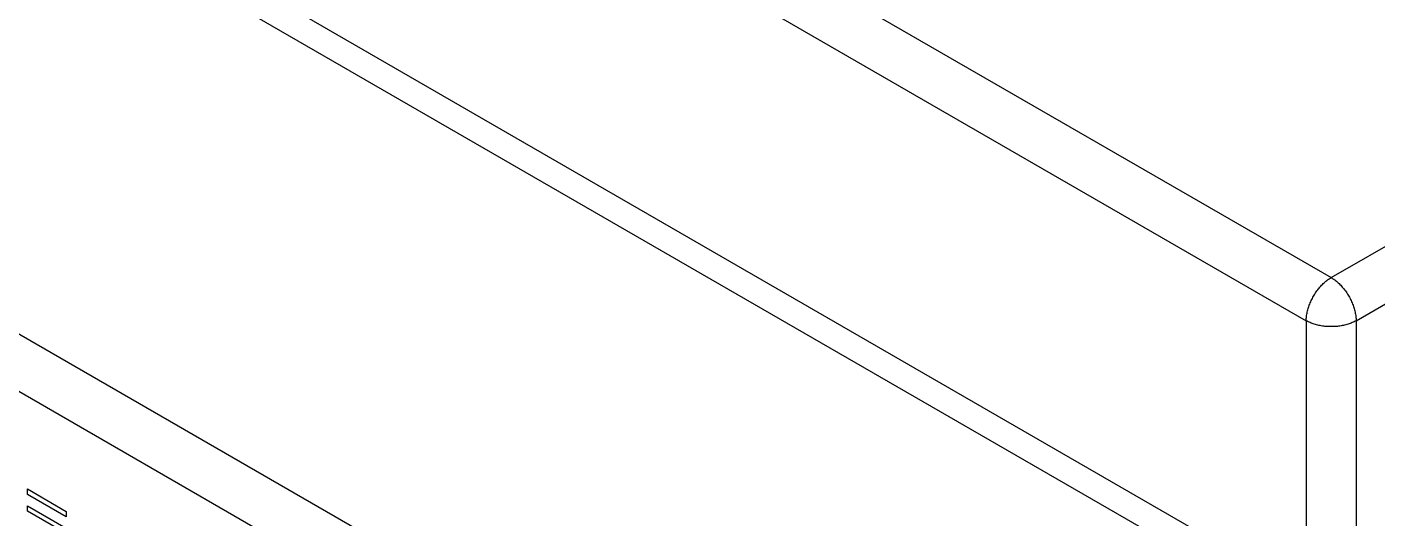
# Model space of a CAD drawing. Extents: x 0 to 420, y 0 to 297.
# Drawn here: x 208.87 to 247.17, y 173.2 to 187.13 of the extents above; entities that cross this region are included whole.
import ezdxf

# ---------------------------------------------------------------- set-up
doc = ezdxf.new("R2010")
doc.units = 0
doc.header["$LTSCALE"] = 23.1
doc.layers.add('40000_ISO', color=7, linetype='CONTINUOUS')

msp = doc.modelspace()

# ---------------------------------------------------------------- linework, layer by layer
at = {"layer": '40000_ISO', "color": 7, "linetype": 'CONTINUOUS'}
for p, q in [((171.627, 222.886), (245.873, 180.02)), ((170.92, 221.662), (245.166, 178.796)), ((245.166, 171.039), (170.92, 213.905)), ((244.813, 170.427), (170.566, 213.293)), ((233.64, 163.976), (159.394, 206.842)), ((232.933, 162.751), (158.687, 205.618)), ((245.873, 180.02), (260.015, 188.185)), ((246.58, 178.796), (260.723, 186.961)), ((245.166, 178.796), (245.166, 171.039)), ((246.58, 178.796), (246.58, 169.814)), ((208.877, 173.866), (208.877, 174.019)), ((208.877, 174.019), (209.98, 173.382)), ((209.98, 173.229), (208.877, 173.866)), ((208.877, 173.393), (208.877, 173.545)), ((208.877, 173.545), (209.98, 172.909)), ((209.98, 172.756), (208.877, 173.393)), ((209.98, 173.382), (209.98, 173.229))]:
    msp.add_line(p, q, dxfattribs=at)
for points in [[(245.166, 178.796), (245.167, 178.826), (245.168, 178.856), (245.17, 178.886), (245.173, 178.916), (245.177, 178.948), (245.182, 178.979), (245.188, 179.011), (245.195, 179.042), (245.202, 179.075), (245.211, 179.107), (245.22, 179.139), (245.23, 179.171), (245.241, 179.204), (245.253, 179.237), (245.265, 179.27), (245.278, 179.302), (245.292, 179.334), (245.307, 179.366), (245.323, 179.398), (245.339, 179.43), (245.356, 179.461), (245.373, 179.492), (245.391, 179.523), (245.41, 179.553), (245.429, 179.583), (245.449, 179.613), (245.47, 179.641), (245.491, 179.67), (245.512, 179.697), (245.534, 179.724), (245.556, 179.751), (245.579, 179.777), (245.602, 179.802), (245.626, 179.826), (245.65, 179.849), (245.674, 179.872), (245.698, 179.894), (245.722, 179.914), (245.747, 179.934), (245.773, 179.954), (245.797, 179.972), (245.822, 179.989), (245.847, 180.005), (245.873, 180.02)], [(245.873, 180.02), (245.899, 180.005), (245.925, 179.989), (245.949, 179.972), (245.974, 179.954), (245.999, 179.934), (246.024, 179.914), (246.049, 179.894), (246.073, 179.872), (246.097, 179.849), (246.121, 179.826), (246.144, 179.802), (246.167, 179.777), (246.19, 179.751), (246.213, 179.724), (246.234, 179.697), (246.256, 179.67), (246.277, 179.641), (246.297, 179.613), (246.317, 179.583), (246.336, 179.553), (246.355, 179.523), (246.373, 179.492), (246.391, 179.461), (246.408, 179.43), (246.424, 179.398), (246.439, 179.366), (246.454, 179.334), (246.468, 179.302), (246.481, 179.27), (246.494, 179.237), (246.506, 179.204), (246.517, 179.171), (246.526, 179.139), (246.536, 179.107), (246.544, 179.075), (246.552, 179.042), (246.558, 179.011), (246.564, 178.979), (246.569, 178.948), (246.573, 178.916), (246.576, 178.886), (246.579, 178.856), (246.58, 178.826), (246.58, 178.796)], [(246.58, 178.796), (246.554, 178.781), (246.527, 178.767), (246.5, 178.754), (246.473, 178.742), (246.443, 178.729), (246.413, 178.718), (246.383, 178.707), (246.353, 178.697), (246.32, 178.687), (246.288, 178.679), (246.255, 178.67), (246.223, 178.663), (246.189, 178.656), (246.155, 178.65), (246.12, 178.644), (246.086, 178.64), (246.051, 178.636), (246.015, 178.632), (245.98, 178.63), (245.945, 178.628), (245.909, 178.627), (245.873, 178.627), (245.838, 178.627), (245.802, 178.628), (245.767, 178.63), (245.731, 178.632), (245.696, 178.636), (245.661, 178.64), (245.626, 178.644), (245.592, 178.65), (245.558, 178.656), (245.524, 178.663), (245.491, 178.67), (245.459, 178.679), (245.426, 178.687), (245.394, 178.697), (245.364, 178.707), (245.333, 178.718), (245.304, 178.729), (245.274, 178.742), (245.246, 178.754), (245.219, 178.767), (245.192, 178.781), (245.166, 178.796)]]:
    msp.add_lwpolyline(points, dxfattribs=at)

doc.saveas('drawing.dxf')
